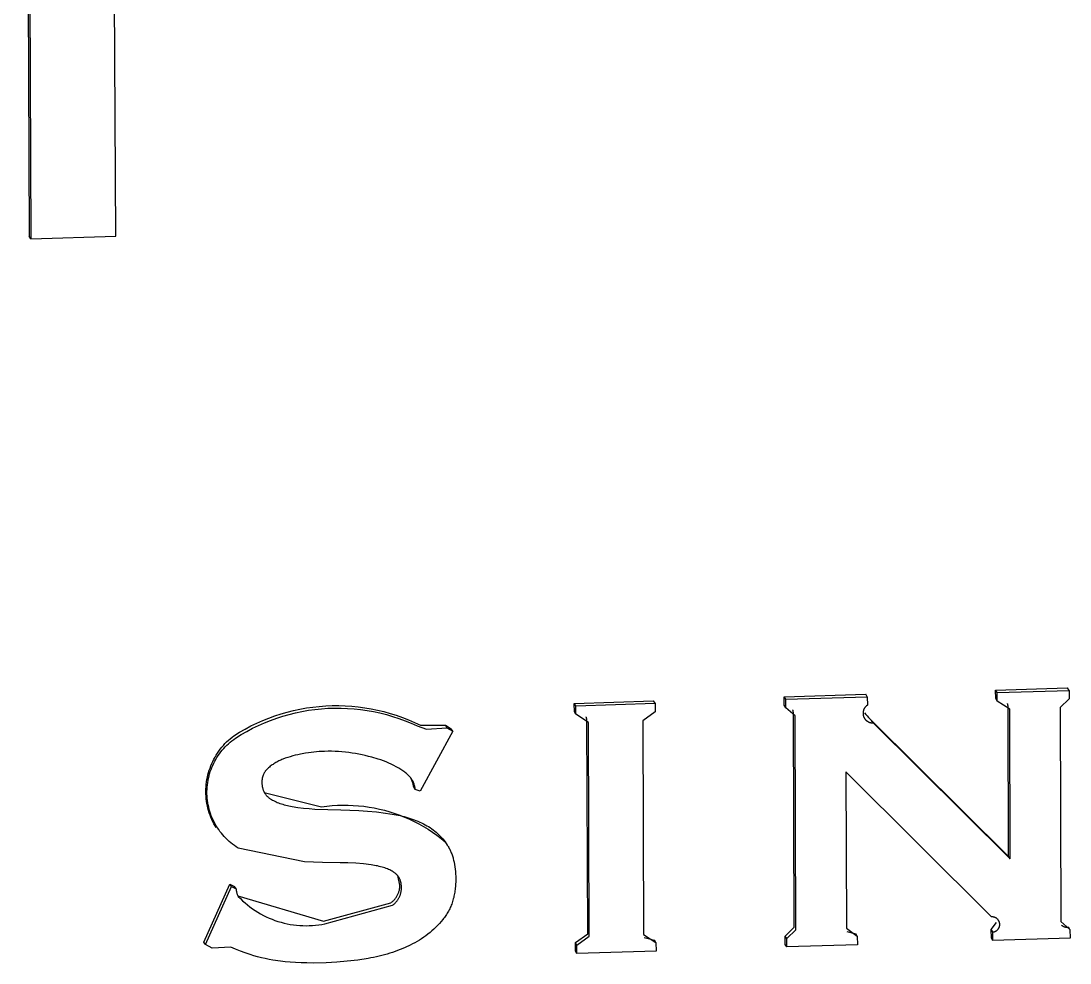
# Model space of a CAD drawing. Header units: millimetres. Extents: x -665 to 1920, y -373 to 1434.
# Drawn here: x -7.7 to -1.07, y 318.96 to 324.91 of the extents above; entities that cross this region are included whole.
import ezdxf

# ---------------------------------------------------------------- set-up
doc = ezdxf.new("R2010")
doc.units = ezdxf.units.MM
doc.header["$MEASUREMENT"] = 0
doc.layers.add('Utwórz2D linie widoczne', color=7, linetype='Continuous', true_color=0x000000)

msp = doc.modelspace()

# ---------------------------------------------------------------- linework, layer by layer
at = {"layer": 'Utwórz2D linie widoczne'}
for p, q in [((-7.6977, 334.4149), (-7.6453, 323.5525)), ((-7.6876, 334.4003), (-7.6352, 323.5373)), ((-7.0989, 323.5539), (-7.1449, 333.1929)), ((-7.6352, 323.5373), (-7.6453, 323.5525)), ((-7.6352, 323.5373), (-7.0989, 323.5539)), ((-2.8732, 320.6422), (-2.3585, 320.6583)), ((-2.3482, 320.643), (-2.3585, 320.6583)), ((-1.5372, 320.684), (-1.0832, 320.6981)), ((-1.537, 320.6305), (-1.5372, 320.684)), ((-1.5268, 320.6687), (-1.5372, 320.684)), ((-1.5268, 320.6687), (-1.0728, 320.6829)), ((-1.5266, 320.6152), (-1.5268, 320.6687)), ((-1.0728, 320.6829), (-1.0832, 320.6981)), ((-1.0728, 320.6829), (-1.0726, 320.6294)), ((-4.2002, 320.6008), (-3.7005, 320.6164)), ((-4.2, 320.5473), (-4.2002, 320.6008)), ((-4.19, 320.5855), (-4.2002, 320.6008)), ((-4.19, 320.5855), (-3.6902, 320.6011)), ((-3.6902, 320.6011), (-3.7005, 320.6164)), ((-3.6902, 320.6011), (-3.69, 320.5476)), ((-2.873, 320.5887), (-2.8732, 320.6422)), ((-2.8629, 320.627), (-2.8732, 320.6422)), ((-2.8629, 320.627), (-2.3482, 320.643)), ((-2.8627, 320.5734), (-2.8629, 320.627)), ((-2.348, 320.5895), (-2.3497, 320.5883)), ((-2.3482, 320.643), (-2.348, 320.5895)), ((-1.5266, 320.6152), (-1.537, 320.6305)), ((-1.4481, 320.5639), (-1.5266, 320.6152)), ((-1.4613, 320.5972), (-1.4619, 320.5989)), ((-1.4608, 320.5955), (-1.4613, 320.5972)), ((-1.4603, 320.5937), (-1.4608, 320.5955)), ((-1.4598, 320.5919), (-1.4603, 320.5937)), ((-1.4595, 320.5901), (-1.4598, 320.5919)), ((-1.4591, 320.5883), (-1.4595, 320.5901)), ((-1.0726, 320.6294), (-1.1295, 320.5739)), ((-6.0932, 320.5217), (-6.0541, 320.5344)), ((-6.0541, 320.5344), (-6.0145, 320.5458)), ((-6.0421, 320.52), (-6.0022, 320.5313)), ((-6.0145, 320.5458), (-5.9746, 320.5557)), ((-6.0022, 320.5313), (-5.9621, 320.5413)), ((-5.9746, 320.5557), (-5.9344, 320.5644)), ((-5.9621, 320.5413), (-5.9215, 320.5498)), ((-5.9344, 320.5644), (-5.8939, 320.5716)), ((-5.9215, 320.5498), (-5.8808, 320.5569)), ((-5.8939, 320.5716), (-5.8532, 320.5774)), ((-5.8808, 320.5569), (-5.8398, 320.5625)), ((-5.8532, 320.5774), (-5.8123, 320.5818)), ((-5.8398, 320.5625), (-5.7986, 320.5668)), ((-5.8123, 320.5818), (-5.7713, 320.5849)), ((-5.7986, 320.5668), (-5.7573, 320.5696)), ((-5.7713, 320.5849), (-5.7302, 320.5865)), ((-5.7573, 320.5696), (-5.7159, 320.5709)), ((-5.7302, 320.5865), (-5.689, 320.5867)), ((-5.7159, 320.5709), (-5.6745, 320.5708)), ((-5.689, 320.5867), (-5.6479, 320.5855)), ((-5.6745, 320.5708), (-5.6332, 320.5693)), ((-5.6479, 320.5855), (-5.6069, 320.5828)), ((-5.6332, 320.5693), (-5.5919, 320.5663)), ((-5.6069, 320.5828), (-5.566, 320.5788)), ((-5.5919, 320.5663), (-5.5507, 320.5619)), ((-5.566, 320.5788), (-5.5252, 320.5734)), ((-5.5507, 320.5619), (-5.5097, 320.5561)), ((-5.5252, 320.5734), (-5.4846, 320.5666)), ((-5.5097, 320.5561), (-5.469, 320.5488)), ((-5.4846, 320.5666), (-5.4443, 320.5584)), ((-5.469, 320.5488), (-5.4285, 320.5401)), ((-5.4443, 320.5584), (-5.4043, 320.5488)), ((-5.4285, 320.5401), (-5.3884, 320.53)), ((-5.4043, 320.5488), (-5.3647, 320.5378)), ((-5.3884, 320.53), (-5.3486, 320.5185)), ((-5.3647, 320.5378), (-5.3254, 320.5255)), ((-5.3254, 320.5255), (-5.2866, 320.5119)), ((-4.1898, 320.532), (-4.2, 320.5473)), ((-4.1898, 320.532), (-4.19, 320.5855)), ((-4.1113, 320.4807), (-4.1898, 320.532)), ((-3.69, 320.5476), (-3.7681, 320.4914)), ((-2.8627, 320.5734), (-2.873, 320.5887)), ((-2.8052, 320.5215), (-2.8627, 320.5734)), ((-2.8184, 320.5579), (-2.8191, 320.5602)), ((-2.8178, 320.5556), (-2.8184, 320.5579)), ((-2.8172, 320.5533), (-2.8178, 320.5556)), ((-2.8167, 320.551), (-2.8172, 320.5533)), ((-2.8163, 320.5487), (-2.8167, 320.551)), ((-2.816, 320.5463), (-2.8163, 320.5487)), ((-2.8157, 320.5439), (-2.816, 320.5463)), ((-2.8155, 320.5416), (-2.8157, 320.5439)), ((-2.8155, 320.5392), (-2.8155, 320.5416)), ((-2.8155, 320.5368), (-2.8155, 320.5392)), ((-2.8101, 319.1857), (-2.8155, 320.5368)), ((-2.3754, 320.5416), (-2.3755, 320.5395)), ((-2.3755, 320.5395), (-2.3755, 320.5373)), ((-2.3755, 320.5373), (-2.3754, 320.5352)), ((-2.3752, 320.5437), (-2.3754, 320.5416)), ((-2.3754, 320.5352), (-2.3752, 320.5331)), ((-2.375, 320.5458), (-2.3752, 320.5437)), ((-2.3752, 320.5331), (-2.375, 320.531)), ((-2.3747, 320.5479), (-2.375, 320.5458)), ((-2.375, 320.531), (-2.3747, 320.5289)), ((-2.3744, 320.55), (-2.3747, 320.5479)), ((-2.3747, 320.5289), (-2.3743, 320.5268)), ((-2.3739, 320.5521), (-2.3744, 320.55)), ((-2.3743, 320.5268), (-2.3739, 320.5247)), ((-2.3734, 320.5541), (-2.3739, 320.5521)), ((-2.3739, 320.5247), (-2.3734, 320.5227)), ((-2.3729, 320.5562), (-2.3734, 320.5541)), ((-2.3722, 320.5582), (-2.3729, 320.5562)), ((-2.3715, 320.5602), (-2.3722, 320.5582)), ((-2.3707, 320.5622), (-2.3715, 320.5602)), ((-2.3698, 320.5641), (-2.3707, 320.5622)), ((-2.3689, 320.566), (-2.3698, 320.5641)), ((-2.3679, 320.5679), (-2.3689, 320.566)), ((-2.3669, 320.5697), (-2.3679, 320.5679)), ((-2.3671, 320.5418), (-2.3587, 320.5314)), ((-2.3658, 320.5716), (-2.3669, 320.5697)), ((-2.3646, 320.5733), (-2.3658, 320.5716)), ((-2.3633, 320.575), (-2.3646, 320.5733)), ((-2.362, 320.5767), (-2.3633, 320.575)), ((-2.3607, 320.5784), (-2.362, 320.5767)), ((-2.3593, 320.5799), (-2.3607, 320.5784)), ((-2.3578, 320.5815), (-2.3593, 320.5799)), ((-2.3587, 320.5314), (-2.35, 320.5213)), ((-2.3563, 320.583), (-2.3578, 320.5815)), ((-2.3547, 320.5844), (-2.3563, 320.583)), ((-2.3531, 320.5858), (-2.3547, 320.5844)), ((-2.3514, 320.5871), (-2.3531, 320.5858)), ((-2.3497, 320.5883), (-2.3514, 320.5871)), ((-1.4589, 320.5865), (-1.4591, 320.5883)), ((-1.4587, 320.5847), (-1.4589, 320.5865)), ((-1.4586, 320.5829), (-1.4587, 320.5847)), ((-1.4585, 320.581), (-1.4586, 320.5829)), ((-1.4585, 320.5792), (-1.4585, 320.581)), ((-1.4549, 319.6329), (-1.4585, 320.5792)), ((-1.4446, 319.6176), (-1.4481, 320.5639)), ((-1.1295, 320.5739), (-1.1245, 319.223)), ((-6.281, 320.4386), (-6.2446, 320.4578)), ((-6.2446, 320.4578), (-6.2076, 320.4757)), ((-6.2339, 320.4431), (-6.1967, 320.4611)), ((-6.2076, 320.4757), (-6.17, 320.4924)), ((-6.1967, 320.4611), (-6.1588, 320.4779)), ((-6.17, 320.4924), (-6.1318, 320.5077)), ((-6.1588, 320.4779), (-6.1204, 320.4933)), ((-6.1318, 320.5077), (-6.0932, 320.5217)), ((-6.1204, 320.4933), (-6.0815, 320.5073)), ((-6.0815, 320.5073), (-6.0421, 320.52)), ((-5.3486, 320.5185), (-5.3093, 320.5057)), ((-5.3093, 320.5057), (-5.2704, 320.4914)), ((-5.2866, 320.5119), (-5.2483, 320.4969)), ((-5.2704, 320.4914), (-5.232, 320.4758)), ((-5.2483, 320.4969), (-5.2105, 320.4807)), ((-5.232, 320.4758), (-5.1942, 320.4589)), ((-5.2105, 320.4807), (-5.1733, 320.4631)), ((-5.1942, 320.4589), (-5.1351, 320.4383)), ((-5.1733, 320.4631), (-5.0154, 320.4622)), ((-5.0154, 320.4622), (-4.979, 320.4395)), ((-5.0052, 320.4469), (-5.0154, 320.4622)), ((-4.1243, 320.5138), (-4.1249, 320.5155)), ((-4.1237, 320.5121), (-4.1243, 320.5138)), ((-4.1233, 320.5103), (-4.1237, 320.5121)), ((-4.1228, 320.5086), (-4.1233, 320.5103)), ((-4.1225, 320.5068), (-4.1228, 320.5086)), ((-4.1222, 320.505), (-4.1225, 320.5068)), ((-4.1219, 320.5032), (-4.1222, 320.505)), ((-4.1217, 320.5014), (-4.1219, 320.5032)), ((-4.1216, 320.4996), (-4.1217, 320.5014)), ((-4.1215, 320.4978), (-4.1216, 320.4996)), ((-4.1215, 320.496), (-4.1215, 320.4978)), ((-4.1158, 319.1447), (-4.1215, 320.496)), ((-4.1056, 319.1294), (-4.1113, 320.4807)), ((-3.7681, 320.4914), (-3.7625, 319.1401)), ((-2.7998, 319.1704), (-2.8052, 320.5215)), ((-2.3734, 320.5227), (-2.3728, 320.5206)), ((-2.3728, 320.5206), (-2.3721, 320.5186)), ((-2.3721, 320.5186), (-2.3714, 320.5166)), ((-2.3714, 320.5166), (-2.3706, 320.5146)), ((-2.3706, 320.5146), (-2.3698, 320.5127)), ((-2.3698, 320.5127), (-2.3688, 320.5108)), ((-2.3688, 320.5108), (-2.3678, 320.5089)), ((-2.3678, 320.5089), (-2.3668, 320.5071)), ((-2.3668, 320.5071), (-2.3656, 320.5053)), ((-2.3656, 320.5053), (-2.3645, 320.5035)), ((-2.3645, 320.5035), (-2.3632, 320.5018)), ((-2.3632, 320.5018), (-2.3619, 320.5001)), ((-2.3619, 320.5001), (-2.3605, 320.4985)), ((-2.3605, 320.4985), (-2.3591, 320.4969)), ((-2.3591, 320.4969), (-2.3577, 320.4954)), ((-2.3577, 320.4954), (-2.3561, 320.4939)), ((-2.3561, 320.4939), (-2.3546, 320.4925)), ((-2.3546, 320.4925), (-2.3529, 320.4911)), ((-2.3529, 320.4911), (-2.3513, 320.4898)), ((-2.3513, 320.4898), (-2.3495, 320.4886)), ((-2.35, 320.5213), (-2.3409, 320.5115)), ((-2.3495, 320.4886), (-2.3478, 320.4874)), ((-2.3478, 320.4874), (-2.346, 320.4862)), ((-2.346, 320.4862), (-2.3442, 320.4852)), ((-2.3442, 320.4852), (-2.3423, 320.4842)), ((-2.3423, 320.4842), (-2.3404, 320.4832)), ((-2.3409, 320.5115), (-2.3315, 320.502)), ((-2.3404, 320.4832), (-2.3384, 320.4824)), ((-2.3384, 320.4824), (-2.3365, 320.4816)), ((-2.3365, 320.4816), (-2.3345, 320.4808)), ((-2.3345, 320.4808), (-2.3325, 320.4802)), ((-2.3325, 320.4802), (-2.3304, 320.4796)), ((-2.3315, 320.502), (-2.3219, 320.4928)), ((-2.3304, 320.4796), (-2.3284, 320.479)), ((-2.3284, 320.479), (-2.3263, 320.4786)), ((-2.3263, 320.4786), (-2.3242, 320.4782)), ((-2.3242, 320.4782), (-2.3221, 320.4779)), ((-2.3221, 320.4779), (-2.32, 320.4777)), ((-2.3219, 320.4928), (-1.4549, 319.6329)), ((-2.3115, 320.4775), (-2.3219, 320.4928)), ((-2.32, 320.4777), (-2.3179, 320.4775)), ((-2.3179, 320.4775), (-2.3158, 320.4774)), ((-2.3158, 320.4774), (-2.3136, 320.4774)), ((-2.3136, 320.4774), (-2.3115, 320.4775)), ((-2.3115, 320.4775), (-1.4446, 319.6176)), ((-6.3637, 320.3873), (-6.3517, 320.3966)), ((-6.3517, 320.3966), (-6.3167, 320.4182)), ((-6.3416, 320.3813), (-6.3064, 320.4031)), ((-6.3167, 320.4182), (-6.281, 320.4386)), ((-6.3064, 320.4031), (-6.2705, 320.4237)), ((-6.2705, 320.4237), (-6.2339, 320.4431)), ((-4.9688, 320.4242), (-5.1751, 320.0456)), ((-5.1351, 320.4383), (-5.0052, 320.4469)), ((-5.0052, 320.4469), (-4.9688, 320.4242)), ((-4.9688, 320.4242), (-4.979, 320.4395)), ((-6.4283, 320.3235), (-6.4185, 320.335)), ((-6.4185, 320.335), (-6.4083, 320.3462)), ((-6.4163, 320.3159), (-6.4066, 320.3263)), ((-6.4083, 320.3462), (-6.3977, 320.357)), ((-6.4066, 320.3263), (-6.3966, 320.3364)), ((-6.3977, 320.357), (-6.3867, 320.3675)), ((-6.3966, 320.3364), (-6.3862, 320.3461)), ((-6.3867, 320.3675), (-6.3754, 320.3776)), ((-6.3862, 320.3461), (-6.3755, 320.3555)), ((-6.3755, 320.3555), (-6.3645, 320.3645)), ((-6.3754, 320.3776), (-6.3637, 320.3873)), ((-6.3645, 320.3645), (-6.3532, 320.3731)), ((-6.3532, 320.3731), (-6.3416, 320.3813)), ((-6.4785, 320.2477), (-6.4712, 320.261)), ((-6.4712, 320.261), (-6.4635, 320.2741)), ((-6.4663, 320.247), (-6.459, 320.2592)), ((-6.4635, 320.2741), (-6.4554, 320.2869)), ((-6.459, 320.2592), (-6.4512, 320.2711)), ((-6.4554, 320.2869), (-6.4468, 320.2994)), ((-6.4512, 320.2711), (-6.443, 320.2827)), ((-6.4468, 320.2994), (-6.4378, 320.3116)), ((-6.443, 320.2827), (-6.4345, 320.2941)), ((-6.4378, 320.3116), (-6.4283, 320.3235)), ((-6.4345, 320.2941), (-6.4256, 320.3051)), ((-6.4256, 320.3051), (-6.4163, 320.3159)), ((-6.0117, 320.2589), (-6.0274, 320.2535)), ((-5.9959, 320.2638), (-6.0117, 320.2589)), ((-5.98, 320.2684), (-5.9959, 320.2638)), ((-5.9639, 320.2726), (-5.98, 320.2684)), ((-5.9478, 320.2764), (-5.9639, 320.2726)), ((-5.9315, 320.2797), (-5.9478, 320.2764)), ((-5.8983, 320.2856), (-5.9315, 320.2797)), ((-5.8813, 320.2882), (-5.8983, 320.2856)), ((-5.8642, 320.2906), (-5.8813, 320.2882)), ((-5.8471, 320.2926), (-5.8642, 320.2906)), ((-5.8299, 320.2943), (-5.8471, 320.2926)), ((-5.8128, 320.2956), (-5.8299, 320.2943)), ((-5.7956, 320.2967), (-5.8128, 320.2956)), ((-5.7784, 320.2975), (-5.7956, 320.2967)), ((-5.7565, 320.2979), (-5.7784, 320.2975)), ((-5.7345, 320.2978), (-5.7565, 320.2979)), ((-5.7126, 320.2972), (-5.7345, 320.2978)), ((-5.6907, 320.2961), (-5.7126, 320.2972)), ((-5.6688, 320.2945), (-5.6907, 320.2961)), ((-5.647, 320.2923), (-5.6688, 320.2945)), ((-5.6252, 320.2897), (-5.647, 320.2923)), ((-5.6035, 320.2865), (-5.6252, 320.2897)), ((-5.5829, 320.2832), (-5.6035, 320.2865)), ((-5.5623, 320.2795), (-5.5829, 320.2832)), ((-5.5418, 320.2754), (-5.5623, 320.2795)), ((-5.5214, 320.2708), (-5.5418, 320.2754)), ((-5.501, 320.2658), (-5.5214, 320.2708)), ((-5.4808, 320.2605), (-5.501, 320.2658)), ((-5.4407, 320.2485), (-5.4808, 320.2605)), ((-6.5077, 320.1778), (-6.5028, 320.1922)), ((-6.5028, 320.1922), (-6.4975, 320.2064)), ((-6.4975, 320.2064), (-6.4916, 320.2204)), ((-6.4965, 320.1827), (-6.4913, 320.196)), ((-6.4916, 320.2204), (-6.4853, 320.2342)), ((-6.4913, 320.196), (-6.4857, 320.209)), ((-6.4857, 320.209), (-6.4797, 320.2219)), ((-6.4853, 320.2342), (-6.4785, 320.2477)), ((-6.4797, 320.2219), (-6.4732, 320.2346)), ((-6.4732, 320.2346), (-6.4663, 320.247)), ((-6.1324, 320.1941), (-6.1376, 320.1895)), ((-6.1271, 320.1986), (-6.1324, 320.1941)), ((-6.1216, 320.203), (-6.1271, 320.1986)), ((-6.1161, 320.2073), (-6.1216, 320.203)), ((-6.1105, 320.2114), (-6.1161, 320.2073)), ((-6.1047, 320.2154), (-6.1105, 320.2114)), ((-6.0989, 320.2193), (-6.1047, 320.2154)), ((-6.093, 320.2231), (-6.0989, 320.2193)), ((-6.087, 320.2267), (-6.093, 320.2231)), ((-6.0809, 320.2301), (-6.087, 320.2267)), ((-6.0747, 320.2334), (-6.0809, 320.2301)), ((-6.0685, 320.2366), (-6.0747, 320.2334)), ((-6.0622, 320.2396), (-6.0685, 320.2366)), ((-6.0558, 320.2425), (-6.0622, 320.2396)), ((-6.0494, 320.2452), (-6.0558, 320.2425)), ((-6.0429, 320.2477), (-6.0494, 320.2452)), ((-6.0274, 320.2535), (-6.0429, 320.2477)), ((-5.4237, 320.243), (-5.4407, 320.2485)), ((-5.4069, 320.2369), (-5.4237, 320.243)), ((-5.3901, 320.2305), (-5.4069, 320.2369)), ((-5.3736, 320.2235), (-5.3901, 320.2305)), ((-5.3572, 320.2162), (-5.3736, 320.2235)), ((-5.3411, 320.2084), (-5.3572, 320.2162)), ((-5.3252, 320.2002), (-5.3411, 320.2084)), ((-5.3095, 320.1916), (-5.3252, 320.2002)), ((-6.5221, 320.1189), (-6.5193, 320.1338)), ((-6.5193, 320.1338), (-6.5159, 320.1486)), ((-6.5159, 320.1486), (-6.512, 320.1633)), ((-6.5153, 320.1143), (-6.5125, 320.1282)), ((-6.5125, 320.1282), (-6.5092, 320.142)), ((-6.512, 320.1633), (-6.5077, 320.1778)), ((-6.5092, 320.142), (-6.5054, 320.1557)), ((-6.5054, 320.1557), (-6.5012, 320.1693)), ((-6.5012, 320.1693), (-6.4965, 320.1827)), ((-6.1728, 320.1273), (-6.1733, 320.1243)), ((-6.1722, 320.1303), (-6.1728, 320.1273)), ((-6.1715, 320.1333), (-6.1722, 320.1303)), ((-6.1707, 320.1362), (-6.1715, 320.1333)), ((-6.1698, 320.1391), (-6.1707, 320.1362)), ((-6.1689, 320.142), (-6.1698, 320.1391)), ((-6.1678, 320.1449), (-6.1689, 320.142)), ((-6.1667, 320.1478), (-6.1678, 320.1449)), ((-6.1656, 320.1506), (-6.1667, 320.1478)), ((-6.1643, 320.1534), (-6.1656, 320.1506)), ((-6.163, 320.1562), (-6.1643, 320.1534)), ((-6.1616, 320.1589), (-6.163, 320.1562)), ((-6.1601, 320.1616), (-6.1616, 320.1589)), ((-6.1585, 320.1642), (-6.1601, 320.1616)), ((-6.1569, 320.1668), (-6.1585, 320.1642)), ((-6.1552, 320.1693), (-6.1569, 320.1668)), ((-6.1535, 320.1718), (-6.1552, 320.1693)), ((-6.1517, 320.1742), (-6.1535, 320.1718)), ((-6.1498, 320.1766), (-6.1517, 320.1742)), ((-6.1479, 320.1789), (-6.1498, 320.1766)), ((-6.1459, 320.1812), (-6.1479, 320.1789)), ((-6.1439, 320.1833), (-6.1459, 320.1812)), ((-6.1418, 320.1855), (-6.1439, 320.1833)), ((-6.1397, 320.1875), (-6.1418, 320.1855)), ((-6.1376, 320.1895), (-6.1397, 320.1875)), ((-5.3027, 320.1875), (-5.3095, 320.1916)), ((-5.2961, 320.1834), (-5.3027, 320.1875)), ((-5.2897, 320.1793), (-5.2961, 320.1834)), ((-5.2836, 320.1752), (-5.2897, 320.1793)), ((-5.2778, 320.171), (-5.2836, 320.1752)), ((-5.2722, 320.1669), (-5.2778, 320.171)), ((-5.2668, 320.1627), (-5.2722, 320.1669)), ((-5.2617, 320.1585), (-5.2668, 320.1627)), ((-5.2568, 320.1543), (-5.2617, 320.1585)), ((-5.2521, 320.15), (-5.2568, 320.1543)), ((-5.2477, 320.1458), (-5.2521, 320.15)), ((-5.2435, 320.1415), (-5.2477, 320.1458)), ((-5.2396, 320.1372), (-5.2435, 320.1415)), ((-5.2378, 320.135), (-5.2396, 320.1372)), ((-5.236, 320.1329), (-5.2378, 320.135)), ((-5.2342, 320.1307), (-5.236, 320.1329)), ((-5.2329, 320.1284), (-5.2355, 320.1331)), ((-5.2325, 320.1285), (-5.2342, 320.1307)), ((-5.2305, 320.1235), (-5.2329, 320.1284)), ((-5.2309, 320.1264), (-5.2325, 320.1285)), ((-5.2294, 320.1242), (-5.2309, 320.1264)), ((-2.4847, 320.1685), (-2.4808, 319.1804)), ((-1.5637, 319.251), (-2.4847, 320.1685)), ((-6.5283, 320.0586), (-6.5275, 320.0738)), ((-6.5275, 320.0738), (-6.5262, 320.0889)), ((-6.5262, 320.0889), (-6.5244, 320.1039)), ((-6.5244, 320.1039), (-6.5221, 320.1189)), ((-6.5217, 320.0578), (-6.5208, 320.072)), ((-6.5208, 320.072), (-6.5195, 320.0862)), ((-6.5195, 320.0862), (-6.5176, 320.1002)), ((-6.5176, 320.1002), (-6.5153, 320.1143)), ((-6.1748, 320.1095), (-6.1749, 320.1065)), ((-6.1749, 320.1065), (-6.1748, 320.0991)), ((-6.1747, 320.1124), (-6.1748, 320.1095)), ((-6.1748, 320.0991), (-6.1746, 320.0948)), ((-6.1745, 320.1154), (-6.1747, 320.1124)), ((-6.1746, 320.0948), (-6.1743, 320.0905)), ((-6.1742, 320.1184), (-6.1745, 320.1154)), ((-6.1743, 320.0905), (-6.1739, 320.0863)), ((-6.1738, 320.1214), (-6.1742, 320.1184)), ((-6.1739, 320.0863), (-6.1735, 320.0821)), ((-6.1733, 320.1243), (-6.1738, 320.1214)), ((-6.1735, 320.0821), (-6.1729, 320.0781)), ((-6.1729, 320.0781), (-6.1722, 320.0741)), ((-6.1722, 320.0741), (-6.1714, 320.0702)), ((-6.1714, 320.0702), (-6.1705, 320.0663)), ((-6.1705, 320.0663), (-6.1695, 320.0626)), ((-6.1695, 320.0626), (-6.1684, 320.0589)), ((-5.2283, 320.1186), (-5.2305, 320.1235)), ((-5.2266, 320.1198), (-5.2294, 320.1242)), ((-5.2262, 320.1136), (-5.2283, 320.1186)), ((-5.2241, 320.1153), (-5.2266, 320.1198)), ((-5.2242, 320.1085), (-5.2262, 320.1136)), ((-5.2225, 320.1034), (-5.2242, 320.1085)), ((-5.2216, 320.1107), (-5.2241, 320.1153)), ((-5.2209, 320.0982), (-5.2225, 320.1034)), ((-5.2193, 320.106), (-5.2216, 320.1107)), ((-5.2194, 320.093), (-5.2209, 320.0982)), ((-5.2181, 320.0878), (-5.2194, 320.093)), ((-5.2172, 320.1013), (-5.2193, 320.106)), ((-5.2171, 320.0824), (-5.2181, 320.0878)), ((-5.2152, 320.0965), (-5.2172, 320.1013)), ((-5.2161, 320.0771), (-5.2171, 320.0824)), ((-5.2154, 320.0717), (-5.2161, 320.0771)), ((-5.2052, 320.0564), (-5.2154, 320.0717)), ((-5.2134, 320.0917), (-5.2152, 320.0965)), ((-5.2118, 320.0868), (-5.2134, 320.0917)), ((-5.2103, 320.0818), (-5.2118, 320.0868)), ((-5.2089, 320.0768), (-5.2103, 320.0818)), ((-5.2077, 320.0718), (-5.2089, 320.0768)), ((-5.2067, 320.0667), (-5.2077, 320.0718)), ((-5.2059, 320.0616), (-5.2067, 320.0667)), ((-5.2052, 320.0564), (-5.2059, 320.0616)), ((-6.5285, 320.0435), (-6.5283, 320.0586)), ((-6.5283, 320.0283), (-6.5285, 320.0435)), ((-6.5275, 320.0132), (-6.5283, 320.0283)), ((-6.5262, 319.998), (-6.5275, 320.0132)), ((-6.5243, 319.983), (-6.5262, 319.998)), ((-6.5221, 320.0436), (-6.5217, 320.0578)), ((-6.522, 320.0294), (-6.5221, 320.0436)), ((-6.5214, 320.0152), (-6.522, 320.0294)), ((-6.5204, 320.001), (-6.5214, 320.0152)), ((-6.5188, 319.9869), (-6.5204, 320.001)), ((-6.1684, 320.0589), (-6.1672, 320.0552)), ((-6.1672, 320.0552), (-6.1659, 320.0517)), ((-6.1659, 320.0517), (-6.1645, 320.0482)), ((-6.1645, 320.0482), (-6.163, 320.0448)), ((-6.163, 320.0448), (-6.1614, 320.0415)), ((-6.1614, 320.0415), (-6.1597, 320.0382)), ((-6.1598, 320.0384), (-5.7972, 319.9465)), ((-6.1597, 320.0382), (-6.1579, 320.035)), ((-6.1579, 320.035), (-6.156, 320.0319)), ((-6.156, 320.0319), (-6.1539, 320.0289)), ((-6.1539, 320.0289), (-6.1518, 320.0259)), ((-6.1518, 320.0259), (-6.1496, 320.023)), ((-6.1496, 320.023), (-6.1473, 320.0202)), ((-6.1473, 320.0202), (-6.1448, 320.0174)), ((-6.1448, 320.0174), (-6.1423, 320.0147)), ((-6.1423, 320.0147), (-6.1397, 320.0121)), ((-6.1397, 320.0121), (-6.1369, 320.0096)), ((-6.1369, 320.0096), (-6.1341, 320.0072)), ((-6.1341, 320.0072), (-6.1311, 320.0048)), ((-6.1311, 320.0048), (-6.1281, 320.0025)), ((-6.1281, 320.0025), (-6.1249, 320.0002)), ((-6.1249, 320.0002), (-6.1217, 319.998)), ((-6.1217, 319.998), (-6.1149, 319.9939)), ((-6.1149, 319.9939), (-6.108, 319.9898)), ((-5.1751, 320.0456), (-5.2052, 320.0564)), ((-6.522, 319.968), (-6.5243, 319.983)), ((-6.5191, 319.9531), (-6.522, 319.968)), ((-6.5157, 319.9383), (-6.5191, 319.9531)), ((-6.5168, 319.9728), (-6.5188, 319.9869)), ((-6.5143, 319.9588), (-6.5168, 319.9728)), ((-6.5118, 319.9237), (-6.5157, 319.9383)), ((-6.5113, 319.9449), (-6.5143, 319.9588)), ((-6.5078, 319.9311), (-6.5113, 319.9449)), ((-6.5039, 319.9175), (-6.5078, 319.9311)), ((-6.108, 319.9898), (-6.1007, 319.9859)), ((-6.1007, 319.9859), (-6.0932, 319.9822)), ((-6.0932, 319.9822), (-6.0855, 319.9786)), ((-6.0855, 319.9786), (-6.0774, 319.9751)), ((-6.0774, 319.9751), (-6.0691, 319.9718)), ((-6.0691, 319.9718), (-6.0606, 319.9686)), ((-6.0606, 319.9686), (-6.0518, 319.9656)), ((-6.0518, 319.9656), (-6.0427, 319.9628)), ((-6.0427, 319.9628), (-6.0334, 319.9601)), ((-6.0334, 319.9601), (-6.0238, 319.9575)), ((-6.0238, 319.9575), (-6.014, 319.9551)), ((-6.014, 319.9551), (-6.0039, 319.9528)), ((-6.0039, 319.9528), (-5.9935, 319.9507)), ((-5.9935, 319.9507), (-5.9829, 319.9488)), ((-5.9829, 319.9488), (-5.9475, 319.9433)), ((-5.9475, 319.9433), (-5.9119, 319.9389)), ((-5.9119, 319.9389), (-5.8763, 319.9355)), ((-5.8763, 319.9355), (-5.8405, 319.9332)), ((-5.8405, 319.9332), (-5.6761, 319.9278)), ((-5.7972, 319.9465), (-5.7641, 319.9509)), ((-5.7641, 319.9509), (-5.7308, 319.9543)), ((-5.7308, 319.9543), (-5.6974, 319.9564)), ((-5.6974, 319.9564), (-5.664, 319.9575)), ((-5.6761, 319.9278), (-5.5627, 319.9232)), ((-5.664, 319.9575), (-5.6305, 319.9574)), ((-5.6305, 319.9574), (-5.5971, 319.9561)), ((-5.5971, 319.9561), (-5.5637, 319.9538)), ((-5.5637, 319.9538), (-5.5305, 319.9502)), ((-5.5305, 319.9502), (-5.4974, 319.9456)), ((-5.4974, 319.9456), (-5.4644, 319.9398)), ((-5.4644, 319.9398), (-5.4317, 319.9329)), ((-5.4317, 319.9329), (-5.3992, 319.9249)), ((-6.5074, 319.9092), (-6.5118, 319.9237)), ((-6.5025, 319.8948), (-6.5074, 319.9092)), ((-6.4994, 319.904), (-6.5039, 319.9175)), ((-6.4971, 319.8806), (-6.5025, 319.8948)), ((-6.4946, 319.8906), (-6.4994, 319.904)), ((-6.4913, 319.8666), (-6.4971, 319.8806)), ((-6.4892, 319.8774), (-6.4946, 319.8906)), ((-6.4849, 319.8529), (-6.4913, 319.8666)), ((-6.4835, 319.8644), (-6.4892, 319.8774)), ((-6.4773, 319.8517), (-6.4835, 319.8644)), ((-5.5627, 319.9232), (-5.5065, 319.9197)), ((-5.5065, 319.9197), (-5.4503, 319.9145)), ((-5.4503, 319.9145), (-5.3943, 319.9075)), ((-5.3992, 319.9249), (-5.367, 319.9158)), ((-5.3943, 319.9075), (-5.3385, 319.8988)), ((-5.367, 319.9158), (-5.3351, 319.9056)), ((-5.3385, 319.8988), (-5.3131, 319.8942)), ((-5.3351, 319.9056), (-5.3037, 319.8944)), ((-5.3131, 319.8942), (-5.3004, 319.8915)), ((-5.3037, 319.8944), (-5.2726, 319.882)), ((-5.3004, 319.8915), (-5.2877, 319.8886)), ((-5.2877, 319.8886), (-5.2751, 319.8854)), ((-5.2751, 319.8854), (-5.2626, 319.8819)), ((-5.2726, 319.882), (-5.2419, 319.8686)), ((-5.2626, 319.8819), (-5.2501, 319.8782)), ((-5.2501, 319.8782), (-5.2377, 319.8742)), ((-5.2419, 319.8686), (-5.2117, 319.8542)), ((-5.2377, 319.8742), (-5.2254, 319.87)), ((-5.2254, 319.87), (-5.2132, 319.8655)), ((-5.2132, 319.8655), (-5.2011, 319.8608)), ((-5.2011, 319.8608), (-5.1891, 319.8558)), ((-6.4781, 319.8393), (-6.4849, 319.8529)), ((-6.4708, 319.826), (-6.4781, 319.8393)), ((-6.4706, 319.8391), (-6.4773, 319.8517)), ((-6.4642, 319.816), (-6.4708, 319.826)), ((-6.4635, 319.8268), (-6.4706, 319.8391)), ((-6.456, 319.8147), (-6.4635, 319.8268)), ((-6.4481, 319.8029), (-6.456, 319.8147)), ((-6.4398, 319.7913), (-6.4481, 319.8029)), ((-5.2117, 319.8542), (-5.1821, 319.8388)), ((-5.1891, 319.8558), (-5.1772, 319.8506)), ((-5.1821, 319.8388), (-5.1529, 319.8223)), ((-5.1772, 319.8506), (-5.1654, 319.8451)), ((-5.1654, 319.8451), (-5.1538, 319.8395)), ((-5.1538, 319.8395), (-5.1422, 319.8336)), ((-5.1529, 319.8223), (-5.1244, 319.8049)), ((-5.1422, 319.8336), (-5.1319, 319.8278)), ((-5.1319, 319.8278), (-5.1217, 319.8217)), ((-5.1244, 319.8049), (-5.0964, 319.7865)), ((-5.1217, 319.8217), (-5.1117, 319.8153)), ((-5.1117, 319.8153), (-5.1018, 319.8085)), ((-5.1018, 319.8085), (-5.0922, 319.8015)), ((-5.0922, 319.8015), (-5.0828, 319.7941)), ((-5.0828, 319.7941), (-5.0736, 319.7864)), ((-6.4311, 319.7801), (-6.4398, 319.7913)), ((-6.422, 319.7692), (-6.4311, 319.7801)), ((-6.4126, 319.7586), (-6.422, 319.7692)), ((-6.4028, 319.7483), (-6.4126, 319.7586)), ((-6.3926, 319.7383), (-6.4028, 319.7483)), ((-6.3821, 319.7287), (-6.3926, 319.7383)), ((-6.3713, 319.7195), (-6.3821, 319.7287)), ((-5.0964, 319.7865), (-5.0692, 319.7672)), ((-5.0736, 319.7864), (-5.0646, 319.7784)), ((-5.0692, 319.7672), (-5.0425, 319.7469)), ((-5.0646, 319.7784), (-5.0559, 319.7701)), ((-5.0559, 319.7701), (-5.0475, 319.7616)), ((-5.0475, 319.7616), (-5.0393, 319.7528)), ((-5.0425, 319.7469), (-5.0166, 319.7257)), ((-5.0393, 319.7528), (-5.0315, 319.7438)), ((-5.0315, 319.7438), (-5.0239, 319.7345)), ((-5.0239, 319.7345), (-5.0167, 319.7251)), ((-6.3602, 319.7106), (-6.3713, 319.7195)), ((-6.3488, 319.7022), (-6.3602, 319.7106)), ((-6.337, 319.6941), (-6.3488, 319.7022)), ((-6.3251, 319.6865), (-6.337, 319.6941)), ((-5.9046, 319.5999), (-6.3251, 319.6865)), ((-5.0167, 319.7251), (-5.0098, 319.7154)), ((-5.0098, 319.7154), (-5.0032, 319.7056)), ((-5.0032, 319.7056), (-5, 319.7004)), ((-5, 319.7004), (-4.9968, 319.6952)), ((-4.9968, 319.6952), (-4.9938, 319.6898)), ((-4.9938, 319.6898), (-4.9908, 319.6843)), ((-4.9908, 319.6843), (-4.988, 319.6788)), ((-4.988, 319.6788), (-4.9852, 319.6731)), ((-4.9852, 319.6731), (-4.9826, 319.6673)), ((-4.9826, 319.6673), (-4.9801, 319.6615)), ((-4.9801, 319.6615), (-4.9776, 319.6555)), ((-5.7925, 319.5957), (-5.9046, 319.5999)), ((-5.6803, 319.5936), (-5.7925, 319.5957)), ((-4.9776, 319.6555), (-4.9753, 319.6494)), ((-4.9753, 319.6494), (-4.9731, 319.6432)), ((-4.9731, 319.6432), (-4.9709, 319.637)), ((-4.9709, 319.637), (-4.9689, 319.6306)), ((-4.9689, 319.6306), (-4.967, 319.6241)), ((-4.967, 319.6241), (-4.9651, 319.6175)), ((-4.9651, 319.6175), (-4.9634, 319.6108)), ((-4.9634, 319.6108), (-4.9603, 319.5971)), ((-4.9603, 319.5971), (-4.9575, 319.583)), ((-1.4446, 319.6176), (-1.4549, 319.6329)), ((-5.6312, 319.5927), (-5.6803, 319.5936)), ((-5.5821, 319.5901), (-5.6312, 319.5927)), ((-5.5332, 319.586), (-5.5821, 319.5901)), ((-5.4844, 319.5803), (-5.5332, 319.586)), ((-5.4738, 319.5787), (-5.4844, 319.5803)), ((-5.4635, 319.5769), (-5.4738, 319.5787)), ((-5.4534, 319.575), (-5.4635, 319.5769)), ((-5.4436, 319.573), (-5.4534, 319.575)), ((-5.4341, 319.5708), (-5.4436, 319.573)), ((-5.4247, 319.5685), (-5.4341, 319.5708)), ((-5.4157, 319.566), (-5.4247, 319.5685)), ((-5.4069, 319.5633), (-5.4157, 319.566)), ((-5.3983, 319.5605), (-5.4069, 319.5633)), ((-5.3901, 319.5576), (-5.3983, 319.5605)), ((-5.382, 319.5545), (-5.3901, 319.5576)), ((-5.3743, 319.5512), (-5.382, 319.5545)), ((-5.3667, 319.5478), (-5.3743, 319.5512)), ((-5.3595, 319.5443), (-5.3667, 319.5478)), ((-5.3525, 319.5406), (-5.3595, 319.5443)), ((-5.3457, 319.5368), (-5.3525, 319.5406)), ((-5.3425, 319.5348), (-5.3457, 319.5368)), ((-5.3394, 319.5328), (-5.3425, 319.5348)), ((-5.3363, 319.5307), (-5.3394, 319.5328)), ((-5.3334, 319.5285), (-5.3363, 319.5307)), ((-4.9575, 319.583), (-4.9552, 319.5685)), ((-4.9552, 319.5685), (-4.9533, 319.5536)), ((-4.9533, 319.5536), (-4.9517, 319.5383)), ((-4.9517, 319.5383), (-4.9506, 319.5225)), ((-5.3306, 319.5263), (-5.3334, 319.5285)), ((-5.3279, 319.524), (-5.3306, 319.5263)), ((-5.3252, 319.5216), (-5.3279, 319.524)), ((-5.324, 319.5203), (-5.3252, 319.5216)), ((-5.3227, 319.5191), (-5.324, 319.5203)), ((-5.3215, 319.5178), (-5.3227, 319.5191)), ((-5.3203, 319.5165), (-5.3215, 319.5178)), ((-5.3191, 319.5152), (-5.3203, 319.5165)), ((-5.318, 319.5139), (-5.3191, 319.5152)), ((-5.3168, 319.5126), (-5.318, 319.5139)), ((-5.3157, 319.5112), (-5.3168, 319.5126)), ((-5.3029, 319.4527), (-5.3163, 319.5119)), ((-5.3147, 319.5098), (-5.3157, 319.5112)), ((-5.3136, 319.5084), (-5.3147, 319.5098)), ((-5.3126, 319.507), (-5.3136, 319.5084)), ((-5.3116, 319.5056), (-5.3126, 319.507)), ((-5.3106, 319.5041), (-5.3116, 319.5056)), ((-5.3097, 319.5026), (-5.3106, 319.5041)), ((-5.3088, 319.5011), (-5.3097, 319.5026)), ((-5.3079, 319.4996), (-5.3088, 319.5011)), ((-5.307, 319.4981), (-5.3079, 319.4996)), ((-5.3062, 319.4966), (-5.307, 319.4981)), ((-5.3054, 319.495), (-5.3062, 319.4966)), ((-5.3046, 319.4934), (-5.3054, 319.495)), ((-5.3031, 319.4902), (-5.3046, 319.4934)), ((-5.3016, 319.4869), (-5.3031, 319.4902)), ((-5.3003, 319.4835), (-5.3016, 319.4869)), ((-5.2991, 319.4801), (-5.3003, 319.4835)), ((-5.298, 319.4766), (-5.2991, 319.4801)), ((-5.297, 319.473), (-5.298, 319.4766)), ((-5.2962, 319.4693), (-5.297, 319.473)), ((-5.2954, 319.4656), (-5.2962, 319.4693)), ((-5.2947, 319.4618), (-5.2954, 319.4656)), ((-4.9506, 319.5225), (-4.95, 319.5063)), ((-4.9499, 319.4706), (-4.9503, 319.4612)), ((-4.95, 319.5063), (-4.9497, 319.4897)), ((-4.9497, 319.4897), (-4.9499, 319.4706)), ((-6.5417, 319.0926), (-6.3775, 319.4579)), ((-6.5315, 319.0773), (-6.3673, 319.4426)), ((-6.3673, 319.4426), (-6.3775, 319.4579)), ((-6.3775, 319.4579), (-6.3473, 319.4441)), ((-6.3673, 319.4426), (-6.3372, 319.4287)), ((-6.3372, 319.4287), (-6.3473, 319.4441)), ((-6.3372, 319.4287), (-6.3372, 319.4256)), ((-6.3372, 319.4256), (-6.3371, 319.4225)), ((-6.3371, 319.4225), (-6.3369, 319.4194)), ((-6.3369, 319.4194), (-6.3366, 319.4164)), ((-6.3366, 319.4164), (-6.3361, 319.4133)), ((-6.3361, 319.4133), (-6.3356, 319.4102)), ((-6.3356, 319.4102), (-6.335, 319.4072)), ((-6.335, 319.4072), (-6.3343, 319.4042)), ((-6.3343, 319.4042), (-6.3335, 319.4012)), ((-6.3335, 319.4012), (-6.3326, 319.3982)), ((-6.3326, 319.3982), (-6.3315, 319.3953)), ((-5.3152, 319.394), (-5.3133, 319.3982)), ((-5.3133, 319.3982), (-5.3116, 319.4026)), ((-5.3116, 319.4026), (-5.31, 319.4069)), ((-5.31, 319.4069), (-5.3086, 319.4114)), ((-5.3086, 319.4114), (-5.3073, 319.4158)), ((-5.3073, 319.4158), (-5.3062, 319.4204)), ((-5.3062, 319.4204), (-5.3053, 319.4249)), ((-5.3053, 319.4249), (-5.3045, 319.4295)), ((-5.3045, 319.4295), (-5.3038, 319.4341)), ((-5.3038, 319.4341), (-5.3033, 319.4388)), ((-5.3033, 319.4388), (-5.303, 319.4434)), ((-5.303, 319.4434), (-5.3029, 319.4481)), ((-5.3029, 319.4481), (-5.3029, 319.4527)), ((-5.2992, 319.3936), (-5.298, 319.3976)), ((-5.298, 319.3976), (-5.2969, 319.4015)), ((-5.2969, 319.4015), (-5.2959, 319.4055)), ((-5.2959, 319.4055), (-5.2951, 319.4095)), ((-5.2951, 319.4095), (-5.2944, 319.4135)), ((-5.2941, 319.4579), (-5.2947, 319.4618)), ((-5.2944, 319.4135), (-5.2938, 319.4175)), ((-5.2936, 319.4539), (-5.2941, 319.4579)), ((-5.2938, 319.4175), (-5.2933, 319.4215)), ((-5.2932, 319.4499), (-5.2936, 319.4539)), ((-5.2933, 319.4215), (-5.293, 319.4255)), ((-5.2929, 319.4458), (-5.2932, 319.4499)), ((-5.293, 319.4255), (-5.2928, 319.4295)), ((-5.2928, 319.4416), (-5.2929, 319.4458)), ((-5.2927, 319.4374), (-5.2928, 319.4416)), ((-5.2928, 319.4295), (-5.2927, 319.4335)), ((-5.2927, 319.4335), (-5.2927, 319.4374)), ((-4.9574, 319.3984), (-4.959, 319.3898)), ((-4.9559, 319.407), (-4.9574, 319.3984)), ((-4.9545, 319.4158), (-4.9559, 319.407)), ((-4.9533, 319.4247), (-4.9545, 319.4158)), ((-4.9523, 319.4337), (-4.9533, 319.4247)), ((-4.9515, 319.4427), (-4.9523, 319.4337)), ((-4.9508, 319.4519), (-4.9515, 319.4427)), ((-4.9503, 319.4612), (-4.9508, 319.4519)), ((-6.3315, 319.3953), (-6.3304, 319.3924)), ((-6.3304, 319.3924), (-6.3292, 319.3895)), ((-6.3292, 319.3895), (-6.3279, 319.3867)), ((-6.3279, 319.3867), (-6.3265, 319.3839)), ((-6.327, 319.385), (-5.7865, 319.2234)), ((-6.3265, 319.3839), (-6.325, 319.3812)), ((-6.325, 319.3812), (-6.3111, 319.3669)), ((-6.3111, 319.3669), (-6.2966, 319.353)), ((-6.2966, 319.353), (-6.2817, 319.3396)), ((-6.2817, 319.3396), (-6.2663, 319.3267)), ((-5.7865, 319.2234), (-5.3594, 319.3409)), ((-5.3594, 319.3409), (-5.3557, 319.3436)), ((-5.3557, 319.3436), (-5.352, 319.3465)), ((-5.352, 319.3465), (-5.3484, 319.3495)), ((-5.3484, 319.3495), (-5.345, 319.3526)), ((-5.3461, 319.3278), (-5.3429, 319.3303)), ((-5.345, 319.3526), (-5.3417, 319.3559)), ((-5.3429, 319.3303), (-5.3399, 319.3328)), ((-5.3417, 319.3559), (-5.3384, 319.3593)), ((-5.3399, 319.3328), (-5.3368, 319.3354)), ((-5.3384, 319.3593), (-5.3353, 319.3627)), ((-5.3368, 319.3354), (-5.3339, 319.3382)), ((-5.3353, 319.3627), (-5.3324, 319.3663)), ((-5.3339, 319.3382), (-5.331, 319.341)), ((-5.3324, 319.3663), (-5.3295, 319.37)), ((-5.331, 319.341), (-5.3282, 319.344)), ((-5.3295, 319.37), (-5.3268, 319.3738)), ((-5.3282, 319.344), (-5.3255, 319.347)), ((-5.3268, 319.3738), (-5.3242, 319.3777)), ((-5.3255, 319.347), (-5.3228, 319.3502)), ((-5.3242, 319.3777), (-5.3217, 319.3816)), ((-5.3228, 319.3502), (-5.3203, 319.3534)), ((-5.3217, 319.3816), (-5.3194, 319.3857)), ((-5.3203, 319.3534), (-5.3178, 319.3567)), ((-5.3194, 319.3857), (-5.3173, 319.3898)), ((-5.3178, 319.3567), (-5.3155, 319.3601)), ((-5.3173, 319.3898), (-5.3152, 319.394)), ((-5.3155, 319.3601), (-5.3132, 319.3636)), ((-5.3132, 319.3636), (-5.311, 319.3671)), ((-5.311, 319.3671), (-5.309, 319.3708)), ((-5.309, 319.3708), (-5.3071, 319.3744)), ((-5.3071, 319.3744), (-5.3053, 319.3782)), ((-5.3053, 319.3782), (-5.3036, 319.382)), ((-5.3036, 319.382), (-5.302, 319.3858)), ((-5.302, 319.3858), (-5.3005, 319.3897)), ((-5.3005, 319.3897), (-5.2992, 319.3936)), ((-4.9752, 319.3328), (-4.9781, 319.3251)), ((-4.9724, 319.3407), (-4.9752, 319.3328)), ((-4.9698, 319.3486), (-4.9724, 319.3407)), ((-4.9673, 319.3566), (-4.9698, 319.3486)), ((-4.965, 319.3648), (-4.9673, 319.3566)), ((-4.9628, 319.373), (-4.965, 319.3648)), ((-4.9608, 319.3814), (-4.9628, 319.373)), ((-4.959, 319.3898), (-4.9608, 319.3814)), ((-6.2663, 319.3267), (-6.2505, 319.3144)), ((-6.2505, 319.3144), (-6.2343, 319.3026)), ((-6.2343, 319.3026), (-6.2177, 319.2914)), ((-6.2177, 319.2914), (-6.2008, 319.2807)), ((-6.2008, 319.2807), (-6.1834, 319.2707)), ((-6.1834, 319.2707), (-6.1658, 319.2612)), ((-5.7763, 319.208), (-5.3492, 319.3255)), ((-5.3492, 319.3255), (-5.3461, 319.3278)), ((-5.0076, 319.2671), (-5.012, 319.2603)), ((-5.0034, 319.274), (-5.0076, 319.2671)), ((-4.9993, 319.281), (-5.0034, 319.274)), ((-4.9953, 319.2881), (-4.9993, 319.281)), ((-4.9916, 319.2953), (-4.9953, 319.2881)), ((-4.988, 319.3026), (-4.9916, 319.2953)), ((-4.9845, 319.31), (-4.988, 319.3026)), ((-4.9813, 319.3175), (-4.9845, 319.31)), ((-4.9781, 319.3251), (-4.9813, 319.3175)), ((-6.1658, 319.2612), (-6.1478, 319.2523)), ((-6.1478, 319.2523), (-6.1296, 319.244)), ((-6.1296, 319.244), (-6.111, 319.2364)), ((-6.111, 319.2364), (-6.0923, 319.2294)), ((-6.0923, 319.2294), (-6.0733, 319.2231)), ((-6.0733, 319.2231), (-6.0541, 319.2173)), ((-6.0541, 319.2173), (-6.0347, 319.2123)), ((-6.0347, 319.2123), (-6.0151, 319.2079)), ((-6.0151, 319.2079), (-5.9954, 319.2042)), ((-5.9954, 319.2042), (-5.9756, 319.2011)), ((-5.9756, 319.2011), (-5.9557, 319.1988)), ((-5.9557, 319.1988), (-5.9357, 319.1971)), ((-5.9357, 319.1971), (-5.9157, 319.1961)), ((-5.8757, 319.1961), (-5.8556, 319.1971)), ((-5.8556, 319.1971), (-5.8357, 319.1988)), ((-5.8357, 319.1988), (-5.8158, 319.2012)), ((-5.8158, 319.2012), (-5.796, 319.2043)), ((-5.796, 319.2043), (-5.7763, 319.208)), ((-5.064, 319.1976), (-5.0756, 319.1859)), ((-5.0527, 319.2096), (-5.064, 319.1976)), ((-5.0418, 319.2218), (-5.0527, 319.2096)), ((-5.0313, 319.2343), (-5.0418, 319.2218)), ((-5.0262, 319.2406), (-5.0313, 319.2343)), ((-5.0213, 319.2471), (-5.0262, 319.2406)), ((-5.0166, 319.2537), (-5.0213, 319.2471)), ((-5.012, 319.2603), (-5.0166, 319.2537)), ((-1.5646, 319.1712), (-1.5308, 319.2153)), ((-1.562, 319.2512), (-1.5637, 319.251)), ((-1.5604, 319.2512), (-1.562, 319.2512)), ((-1.5587, 319.2513), (-1.5604, 319.2512)), ((-1.557, 319.2512), (-1.5587, 319.2513)), ((-1.5554, 319.2511), (-1.557, 319.2512)), ((-1.5537, 319.251), (-1.5554, 319.2511)), ((-1.552, 319.2507), (-1.5537, 319.251)), ((-1.5504, 319.2505), (-1.552, 319.2507)), ((-1.5488, 319.2501), (-1.5504, 319.2505)), ((-1.5471, 319.2498), (-1.5488, 319.2501)), ((-1.5455, 319.2493), (-1.5471, 319.2498)), ((-1.544, 319.2488), (-1.5455, 319.2493)), ((-1.5424, 319.2483), (-1.544, 319.2488)), ((-1.5408, 319.2476), (-1.5424, 319.2483)), ((-1.5393, 319.247), (-1.5408, 319.2476)), ((-1.5378, 319.2463), (-1.5393, 319.247)), ((-1.5363, 319.2455), (-1.5378, 319.2463)), ((-1.5349, 319.2447), (-1.5363, 319.2455)), ((-1.5334, 319.2438), (-1.5349, 319.2447)), ((-1.532, 319.2429), (-1.5334, 319.2438)), ((-1.5307, 319.2419), (-1.532, 319.2429)), ((-1.5294, 319.2409), (-1.5307, 319.2419)), ((-1.5281, 319.2399), (-1.5294, 319.2409)), ((-1.5268, 319.2388), (-1.5281, 319.2399)), ((-1.5256, 319.2376), (-1.5268, 319.2388)), ((-1.5244, 319.2364), (-1.5256, 319.2376)), ((-1.5233, 319.2352), (-1.5244, 319.2364)), ((-1.5222, 319.2339), (-1.5233, 319.2352)), ((-1.5212, 319.2326), (-1.5222, 319.2339)), ((-1.5202, 319.2313), (-1.5212, 319.2326)), ((-1.5192, 319.2299), (-1.5202, 319.2313)), ((-1.5183, 319.2285), (-1.5192, 319.2299)), ((-1.5175, 319.2271), (-1.5183, 319.2285)), ((-1.5167, 319.2256), (-1.5175, 319.2271)), ((-1.516, 319.2241), (-1.5167, 319.2256)), ((-1.5153, 319.2226), (-1.516, 319.2241)), ((-1.5146, 319.2211), (-1.5153, 319.2226)), ((-1.514, 319.2195), (-1.5146, 319.2211)), ((-1.5135, 319.2179), (-1.514, 319.2195)), ((-1.513, 319.2164), (-1.5135, 319.2179)), ((-1.5126, 319.2147), (-1.513, 319.2164)), ((-1.5122, 319.2131), (-1.5126, 319.2147)), ((-1.5119, 319.2115), (-1.5122, 319.2131)), ((-1.5117, 319.2098), (-1.5119, 319.2115)), ((-1.5115, 319.2082), (-1.5117, 319.2098)), ((-1.5117, 319.1965), (-1.5115, 319.1982)), ((-1.5113, 319.2065), (-1.5115, 319.2082)), ((-1.5115, 319.1982), (-1.5114, 319.1998)), ((-1.5114, 319.1998), (-1.5113, 319.2015)), ((-1.5113, 319.2048), (-1.5113, 319.2065)), ((-1.5112, 319.2032), (-1.5113, 319.2048)), ((-1.5113, 319.2015), (-1.5112, 319.2032)), ((-1.1245, 319.223), (-1.0673, 319.1712)), ((-1.1204, 319.1986), (-1.1189, 319.1974)), ((-1.1189, 319.1974), (-1.1172, 319.1962)), ((-5.9157, 319.1961), (-5.8957, 319.1957)), ((-5.8957, 319.1957), (-5.8757, 319.1961)), ((-5.1384, 319.1325), (-5.1518, 319.1228)), ((-5.1253, 319.1425), (-5.1384, 319.1325)), ((-5.1124, 319.1529), (-5.1253, 319.1425)), ((-5.0998, 319.1636), (-5.1124, 319.1529)), ((-5.0876, 319.1746), (-5.0998, 319.1636)), ((-5.0756, 319.1859), (-5.0876, 319.1746)), ((-4.1938, 319.0887), (-4.1158, 319.1447)), ((-3.7625, 319.1401), (-3.684, 319.089)), ((-2.8671, 319.1303), (-2.8101, 319.1857)), ((-2.8568, 319.115), (-2.7998, 319.1704)), ((-2.4808, 319.1804), (-2.4115, 319.129)), ((-2.4772, 319.159), (-2.4218, 319.1443)), ((-2.4115, 319.129), (-2.4218, 319.1443)), ((-1.5644, 319.1178), (-1.5646, 319.1712)), ((-1.5542, 319.1559), (-1.5646, 319.1712)), ((-1.5542, 319.1559), (-1.5526, 319.1561)), ((-1.554, 319.1025), (-1.5542, 319.1559)), ((-1.5526, 319.1561), (-1.5509, 319.1563)), ((-1.5509, 319.1563), (-1.5493, 319.1566)), ((-1.5493, 319.1566), (-1.5477, 319.157)), ((-1.5477, 319.157), (-1.5461, 319.1574)), ((-1.5461, 319.1574), (-1.5445, 319.1579)), ((-1.5445, 319.1579), (-1.5429, 319.1585)), ((-1.5429, 319.1585), (-1.5413, 319.159)), ((-1.5413, 319.159), (-1.5398, 319.1597)), ((-1.5398, 319.1597), (-1.5383, 319.1604)), ((-1.5383, 319.1604), (-1.5368, 319.1611)), ((-1.5368, 319.1611), (-1.5353, 319.1619)), ((-1.5353, 319.1619), (-1.5339, 319.1628)), ((-1.5339, 319.1628), (-1.5325, 319.1637)), ((-1.5325, 319.1637), (-1.5311, 319.1646)), ((-1.5311, 319.1646), (-1.5298, 319.1656)), ((-1.5298, 319.1656), (-1.5285, 319.1667)), ((-1.5285, 319.1667), (-1.5272, 319.1678)), ((-1.5272, 319.1678), (-1.526, 319.1689)), ((-1.526, 319.1689), (-1.5248, 319.1701)), ((-1.5248, 319.1701), (-1.5237, 319.1713)), ((-1.5237, 319.1713), (-1.5226, 319.1725)), ((-1.5226, 319.1725), (-1.5215, 319.1738)), ((-1.5215, 319.1738), (-1.5205, 319.1752)), ((-1.5205, 319.1752), (-1.5195, 319.1765)), ((-1.5195, 319.1765), (-1.5186, 319.1779)), ((-1.5186, 319.1779), (-1.5178, 319.1793)), ((-1.5178, 319.1793), (-1.517, 319.1808)), ((-1.517, 319.1808), (-1.5162, 319.1823)), ((-1.5162, 319.1823), (-1.5155, 319.1838)), ((-1.5155, 319.1838), (-1.5148, 319.1853)), ((-1.5148, 319.1853), (-1.5142, 319.1869)), ((-1.5142, 319.1869), (-1.5137, 319.1884)), ((-1.5137, 319.1884), (-1.5132, 319.19)), ((-1.5132, 319.19), (-1.5127, 319.1916)), ((-1.5127, 319.1916), (-1.5123, 319.1933)), ((-1.5123, 319.1933), (-1.512, 319.1949)), ((-1.512, 319.1949), (-1.5117, 319.1965)), ((-1.1172, 319.1962), (-1.1156, 319.1952)), ((-1.1156, 319.1952), (-1.1139, 319.1941)), ((-1.1139, 319.1941), (-1.1121, 319.1932)), ((-1.1121, 319.1932), (-1.1104, 319.1923)), ((-1.1104, 319.1923), (-1.1086, 319.1914)), ((-1.1086, 319.1914), (-1.1068, 319.1906)), ((-1.1068, 319.1906), (-1.1049, 319.1899)), ((-1.1049, 319.1899), (-1.1031, 319.1892)), ((-1.1031, 319.1892), (-1.1012, 319.1886)), ((-1.1012, 319.1886), (-1.0993, 319.1881)), ((-1.0993, 319.1881), (-1.0973, 319.1876)), ((-1.0973, 319.1876), (-1.0954, 319.1872)), ((-1.0954, 319.1872), (-1.0935, 319.1869)), ((-1.0935, 319.1869), (-1.0915, 319.1866)), ((-1.0915, 319.1866), (-1.0895, 319.1864)), ((-1.0895, 319.1864), (-1.0875, 319.1862)), ((-1.0875, 319.1862), (-1.0856, 319.1862)), ((-1.0856, 319.1862), (-1.0836, 319.1861)), ((-1.0836, 319.1861), (-1.0816, 319.1862)), ((-1.0816, 319.1862), (-1.0796, 319.1863)), ((-1.0796, 319.1863), (-1.0777, 319.1865)), ((-1.0673, 319.1712), (-1.0777, 319.1865)), ((-1.0673, 319.1712), (-1.0671, 319.1177)), ((-6.5315, 319.0773), (-6.5417, 319.0926)), ((-6.489, 319.0546), (-6.5315, 319.0773)), ((-5.2369, 319.0732), (-5.2685, 319.0584)), ((-5.2222, 319.0805), (-5.2369, 319.0732)), ((-5.2077, 319.0881), (-5.2222, 319.0805)), ((-5.1935, 319.0962), (-5.2077, 319.0881)), ((-5.1794, 319.1047), (-5.1935, 319.0962)), ((-5.1655, 319.1136), (-5.1794, 319.1047)), ((-5.1518, 319.1228), (-5.1655, 319.1136)), ((-4.1936, 319.0352), (-4.1938, 319.0887)), ((-4.1836, 319.0733), (-4.1938, 319.0887)), ((-4.1836, 319.0733), (-4.1056, 319.1294)), ((-4.1834, 319.0199), (-4.1836, 319.0733)), ((-3.7592, 319.1208), (-3.6942, 319.1044)), ((-3.684, 319.089), (-3.6942, 319.1044)), ((-3.684, 319.089), (-3.6837, 319.0356)), ((-2.8669, 319.0769), (-2.8671, 319.1303)), ((-2.8568, 319.115), (-2.8671, 319.1303)), ((-2.8566, 319.0616), (-2.8669, 319.0769)), ((-2.8566, 319.0616), (-2.8568, 319.115)), ((-2.4112, 319.0755), (-2.8566, 319.0616)), ((-2.4115, 319.129), (-2.4112, 319.0755)), ((-1.554, 319.1025), (-1.5644, 319.1178)), ((-1.0671, 319.1177), (-1.554, 319.1025)), ((-6.3717, 319.0599), (-6.489, 319.0546)), ((-6.3416, 319.047), (-6.3717, 319.0599)), ((-6.3111, 319.0349), (-6.3416, 319.047)), ((-6.2804, 319.0235), (-6.3111, 319.0349)), ((-6.2494, 319.013), (-6.2804, 319.0235)), ((-6.2258, 319.0058), (-6.2494, 319.013)), ((-6.202, 318.9992), (-6.2258, 319.0058)), ((-6.1781, 318.9932), (-6.202, 318.9992)), ((-5.4515, 318.9986), (-5.4686, 318.995)), ((-5.4344, 319.0025), (-5.4515, 318.9986)), ((-5.4174, 319.0067), (-5.4344, 319.0025)), ((-5.4005, 319.0112), (-5.4174, 319.0067)), ((-5.3836, 319.0161), (-5.4005, 319.0112)), ((-5.3668, 319.0212), (-5.3836, 319.0161)), ((-5.3502, 319.0267), (-5.3668, 319.0212)), ((-5.3336, 319.0324), (-5.3502, 319.0267)), ((-5.3171, 319.0385), (-5.3336, 319.0324)), ((-5.3008, 319.0448), (-5.3171, 319.0385)), ((-5.2846, 319.0515), (-5.3008, 319.0448)), ((-5.2685, 319.0584), (-5.2846, 319.0515)), ((-4.1834, 319.0199), (-4.1936, 319.0352)), ((-3.6837, 319.0356), (-4.1834, 319.0199)), ((-6.1541, 318.9877), (-6.1781, 318.9932)), ((-6.1299, 318.9828), (-6.1541, 318.9877)), ((-6.1056, 318.9785), (-6.1299, 318.9828)), ((-6.0568, 318.9715), (-6.1056, 318.9785)), ((-6.0269, 318.9679), (-6.0568, 318.9715)), ((-5.9952, 318.9649), (-6.0269, 318.9679)), ((-5.9619, 318.9627), (-5.9952, 318.9649)), ((-5.9268, 318.9611), (-5.9619, 318.9627)), ((-5.89, 318.9601), (-5.9268, 318.9611)), ((-5.8514, 318.9599), (-5.89, 318.9601)), ((-5.7692, 318.9613), (-5.8514, 318.9599)), ((-5.7023, 318.9648), (-5.7692, 318.9613)), ((-5.6356, 318.9706), (-5.7023, 318.9648)), ((-5.5691, 318.9786), (-5.6356, 318.9706)), ((-5.503, 318.9889), (-5.5691, 318.9786)), ((-5.4858, 318.9918), (-5.503, 318.9889)), ((-5.4686, 318.995), (-5.4858, 318.9918))]:
    msp.add_line(p, q, dxfattribs=at)

doc.saveas('drawing.dxf')
